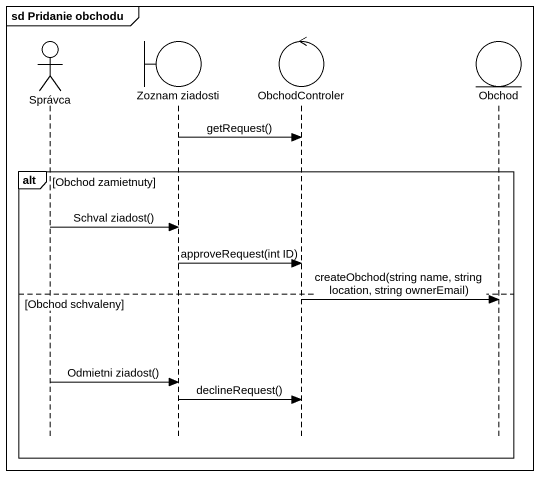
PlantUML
@startuml
mainframe sd Pridanie obchodu
hide footbox
actor Správca
boundary "Zoznam ziadosti" as Zoznam_ziadosti
control ObchodControler
entity Obchod

Zoznam_ziadosti -> ObchodControler : getRequest()
alt Obchod zamietnuty
  Správca -> Zoznam_ziadosti : Schval ziadost()
  Zoznam_ziadosti -> ObchodControler : approveRequest(int ID)
else Obchod schvaleny
  ObchodControler -> Obchod : createObchod(string name, string location, string ownerEmail)
  Správca -> Zoznam_ziadosti : Odmietni ziadost()
  Zoznam_ziadosti -> ObchodControler : declineRequest()
end
@enduml
